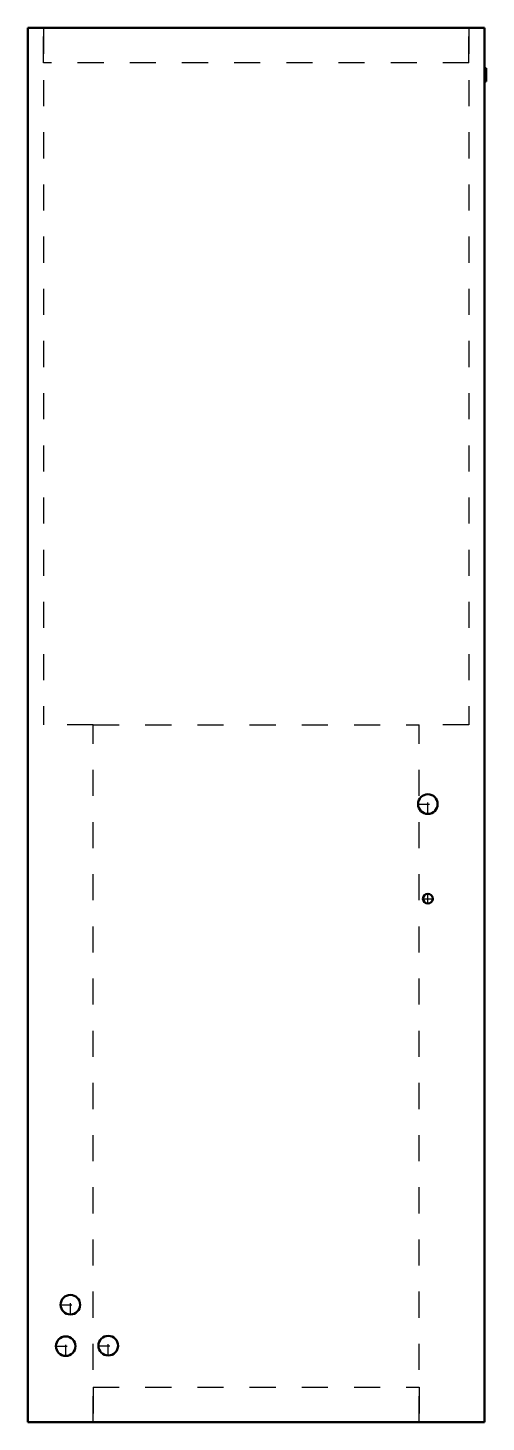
# Model space of a CAD drawing. Header units: inches. Extents: x -8.7 to 8.8, y 0 to 53.4.
import ezdxf

# ---------------------------------------------------------------- set-up
doc = ezdxf.new("R2010")
doc.units = ezdxf.units.IN
doc.header["$MEASUREMENT"] = 0
doc.linetypes.add('Center', pattern=[1.5, 0.45, -0.5, 0.05, -0.5])
doc.linetypes.add('Dashed', pattern=[2, 1, -1])
for name, color, linetype, lineweight in [('AM_0', 7, 'Continuous', 50), ('AM_7', 7, 'Center', 25), ('AM_9', 6, 'Dashed', 25)]:
    doc.layers.add(name, color=color, linetype=linetype, lineweight=lineweight)

# ---------------------------------------------------------------- blocks, each defined once
blk = doc.blocks.new('1_DMVT36BP1400_PART9_0_in_DMVT36BP1400_0')
at = {"layer": 'AM_9'}
for p, q in [((-8.15625, 53.4375), (-8.15625, 26.71875)), ((8.15625, 53.4375), (8.15625, 26.71875)), ((-6.25, 26.71875), (-8.15625, 26.71875)), ((8.15625, 26.71875), (6.25, 26.71875))]:
    blk.add_line(p, q, dxfattribs=at)
blk = doc.blocks.new('2_DMVT36BP1400_PART8_0_in_DMVT36BP1400_0')
at = {"layer": 'AM_9'}
for p, q in [((-6.25, 26.71875), (6.25, 26.71875)), ((-6.25, 0), (-6.25, 26.71875)), ((6.25, 0), (6.25, 26.71875))]:
    blk.add_line(p, q, dxfattribs=at)
blk = doc.blocks.new('3_DMVT36BP1400_PART7_0_in_DMVT36BP1400_0')
at = {"layer": 'AM_0'}
for p, q in [((8.8125, 51.8875), (8.75, 51.8875)), ((8.8125, 51.8875), (8.8125, 51.3875)), ((8.75, 51.3875), (8.8125, 51.3875))]:
    blk.add_line(p, q, dxfattribs=at)
blk = doc.blocks.new('4_DMVT36BP1400_PART6_0_in_DMVT36BP1400_0')
at = {"layer": 'AM_0'}
blk.add_circle((6.58, 23.6875), 0.375, dxfattribs=at)
at = {"layer": 'AM_7'}
for p, q in [((6.58, 23.29375), (6.58, 24.08125)), ((6.18625, 23.6875), (6.97375, 23.6875))]:
    blk.add_line(p, q, dxfattribs=at)
blk = doc.blocks.new('5_DMVT36BP1400_PART5_0_in_DMVT36BP1400_0')
at = {"layer": 'AM_0'}
blk.add_circle((6.58, 20.0625), 0.1875, dxfattribs=at)
at = {"layer": 'AM_7'}
for p, q in [((6.383125, 20.0625), (6.776875, 20.0625)), ((6.58, 19.865625), (6.58, 20.259375))]:
    blk.add_line(p, q, dxfattribs=at)
blk = doc.blocks.new('6_DMVT36BP1400_PART4_0_in_DMVT36BP1400_0')
at = {"layer": 'AM_0'}
for p, q in [((8.75, 53.437), (-8.75, 53.437)), ((-8.75, 53.437), (-8.75, 0)), ((8.75, 0), (8.75, 53.437)), ((-8.75, 0), (8.75, 0))]:
    blk.add_line(p, q, dxfattribs=at)
at = {"layer": 'AM_9'}
for p, q in [((-8.156, 52.102), (-8.156, 53.437)), ((8.156, 52.102), (8.156, 53.437)), ((8.156, 52.102), (-8.156, 52.102)), ((-6.25, 1.336), (-6.25, 0)), ((-6.25, 1.336), (6.25, 1.336)), ((6.25, 1.336), (6.25, 0))]:
    blk.add_line(p, q, dxfattribs=at)
blk = doc.blocks.new('7_DMVT36BP1400_PART3_0_in_DMVT36BP1400_0')
at = {"layer": 'AM_0'}
blk.add_circle((-7.3, 2.91), 0.375, dxfattribs=at)
at = {"layer": 'AM_7'}
for p, q in [((-7.3, 2.51625), (-7.3, 3.30375)), ((-7.69375, 2.91), (-6.90625, 2.91))]:
    blk.add_line(p, q, dxfattribs=at)
blk = doc.blocks.new('8_DMVT36BP1400_PART2_0_in_DMVT36BP1400_0')
at = {"layer": 'AM_0'}
blk.add_circle((-7.12, 4.5), 0.375, dxfattribs=at)
at = {"layer": 'AM_7'}
for p, q in [((-7.12, 4.10625), (-7.12, 4.89375)), ((-7.51375, 4.5), (-6.72625, 4.5))]:
    blk.add_line(p, q, dxfattribs=at)
blk = doc.blocks.new('9_DMVT36BP1400_PART1_0_in_DMVT36BP1400_0')
at = {"layer": 'AM_0'}
blk.add_circle((-5.67, 2.93), 0.375, dxfattribs=at)
at = {"layer": 'AM_7'}
for p, q in [((-5.67, 2.53625), (-5.67, 3.32375)), ((-6.06375, 2.93), (-5.27625, 2.93))]:
    blk.add_line(p, q, dxfattribs=at)

msp = doc.modelspace()

# ---------------------------------------------------------------- block references
for name in ['6_DMVT36BP1400_PART4_0_in_DMVT36BP1400_0', '1_DMVT36BP1400_PART9_0_in_DMVT36BP1400_0', '3_DMVT36BP1400_PART7_0_in_DMVT36BP1400_0', '2_DMVT36BP1400_PART8_0_in_DMVT36BP1400_0', '4_DMVT36BP1400_PART6_0_in_DMVT36BP1400_0', '5_DMVT36BP1400_PART5_0_in_DMVT36BP1400_0', '8_DMVT36BP1400_PART2_0_in_DMVT36BP1400_0', '7_DMVT36BP1400_PART3_0_in_DMVT36BP1400_0', '9_DMVT36BP1400_PART1_0_in_DMVT36BP1400_0']:
    msp.add_blockref(name, (0, 0))

doc.saveas('drawing.dxf')
